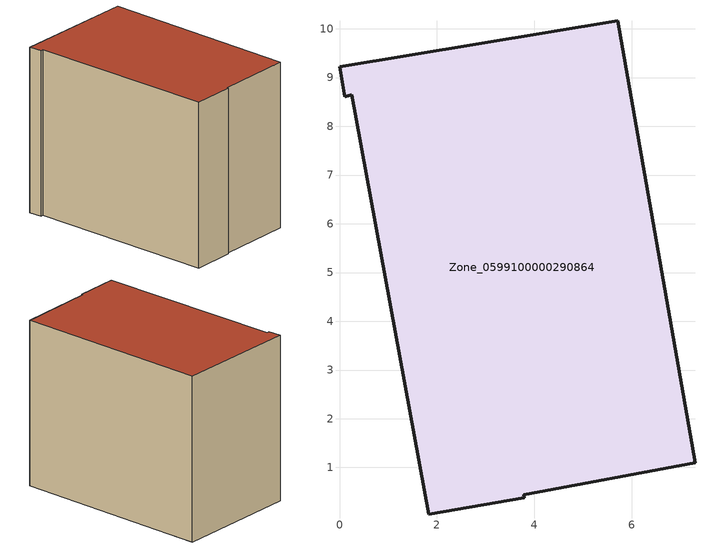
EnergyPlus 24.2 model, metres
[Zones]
Zone_0599100000290864
 floor ground (C_G): 7.29,1.1 3.78,0.44 3.79,0.38 1.83,0.04 0.25,8.64 0.11,8.6 0,9.22 5.71,10.17 z0
 wall outside (C_F): 0,9.22 0.11,8.6 0.25,8.64 1.83,0.04 3.79,0.38 3.78,0.44 7.29,1.1 5.71,10.17 0,9.22 z0:7.82
 roof outside (C_R): 0.25,8.64 1.83,0.04 3.79,0.38 3.78,0.44 7.29,1.1 5.71,10.17 0,9.22 0.11,8.6 z7.82
[BUILDING]
Pand.0599100000290864: North Axis=0; Terrain=City; Loads Convergence Tolerance Value=0.04; Temperature Convergence Tolerance Value=0.4; Solar Distribution=FullExterior; Maximum Number of Warmup Days=25; Minimum Number of Warmup Days=1
[Site:Location]
Rotterdam.The.Hague.AP_ZH_NLD Design_Conditions: Latitude=51.96; Longitude=4.45; Time Zone=1; Elevation=-4.5
[SITE:GROUNDTEMPERATURE:BUILDINGSURFACE]
18, 18, 18, 18, 18, 18, 18, 18, 18, 18, 18, 18
[MATERIAL] Thermal Absorptance=0.9; Solar Absorptance=0.7; Visible Absorptance=0.7
Name | Roughness | Thickness | Conductivity | Density | Specific Heat
G.TC.1946 | MediumSmooth | 0.15 | 1 | 540 | 1210
F.TC.1946 | Rough | 0.3 | 0.857143 | 1920 | 840
R.TC.1946 | MediumRough | 0.2 | 0.909091 | 1500 | 1000
[CONSTRUCTION]
C_G: G.TC.1946
C_F: F.TC.1946
C_R: R.TC.1946
[ZONE]
Zone_0599100000290864: Type=1; Multiplier=1; Ceiling Height=Autocalculate; Volume=Autocalculate; Floor Area=autocalculate; Part of Total Floor Area=Yes
[ZONEINFILTRATION:DESIGNFLOWRATE]
Infil_Zone_0599100000290864: Zone or ZoneList or Space or SpaceList=Zone_0599100000290864; Schedule=AlwaysOn; Design Flow Rate Calculation Method=Flow/Area; Flow Rate per Floor Area=0.003; Constant Term Coefficient=1; Temperature Term Coefficient=0; Velocity Term Coefficient=0; Velocity Squared Term Coefficient=0
[HVACTEMPLATE:ZONE:IDEALLOADSAIRSYSTEM]
Zone_0599100000290864: Maximum Heating Supply Air Temperature=50; Minimum Cooling Supply Air Temperature=13; Maximum Heating Supply Air Humidity Ratio=0.0156; Minimum Cooling Supply Air Humidity Ratio=0.0077; Heating Limit=NoLimit; Cooling Limit=NoLimit; Dehumidification Control Type=ConstantSensibleHeatRatio; Cooling Sensible Heat Ratio=0.7; Dehumidification Setpoint=60; Humidification Control Type=None; Humidification Setpoint=30; Outdoor Air Method=None; Outdoor Air Flow Rate per Person=0.00944; Outdoor Air Flow Rate per Zone Floor Area=0; Outdoor Air Flow Rate per Zone=0; Demand Controlled Ventilation Type=None; Outdoor Air Economizer Type=NoEconomizer; Heat Recovery Type=None; Sensible Heat Recovery Effectiveness=0.7; Latent Heat Recovery Effectiveness=0.65
[ZONECONTROL:THERMOSTAT]
ThermostatControl_Zone_0599100000290864: Zone or ZoneList=Zone_0599100000290864; Control Type Schedule=DualSetpointControlType; Control 1=Thermostat_Zone_0599100000290864; Temperature Difference Between Cutout And Setpoint=0
[THERMOSTATSETPOINT:DUALSETPOINT]
Thermostat_Zone_0599100000290864: Heating Setpoint Temperature Schedule=HeatingSetpoint_Zone_0599100000290864; Cooling Setpoint Temperature Schedule=CoolingSetpoint_Zone_0599100000290864
[SCHEDULE:COMPACT]
HeatingSetpoint_Zone_0599100000290864: Through: 12/31, For: AllDays, Until: 24:00, 21
CoolingSetpoint_Zone_0599100000290864: Through: 12/31, For: AllDays, Until: 24:00, 24
DualSetpointControlType: Through: 12/31, For: AllDays, Until: 24:00, 4
AlwaysOn: Through: 12/31, For: AllDays, Until: 24:00, 1
